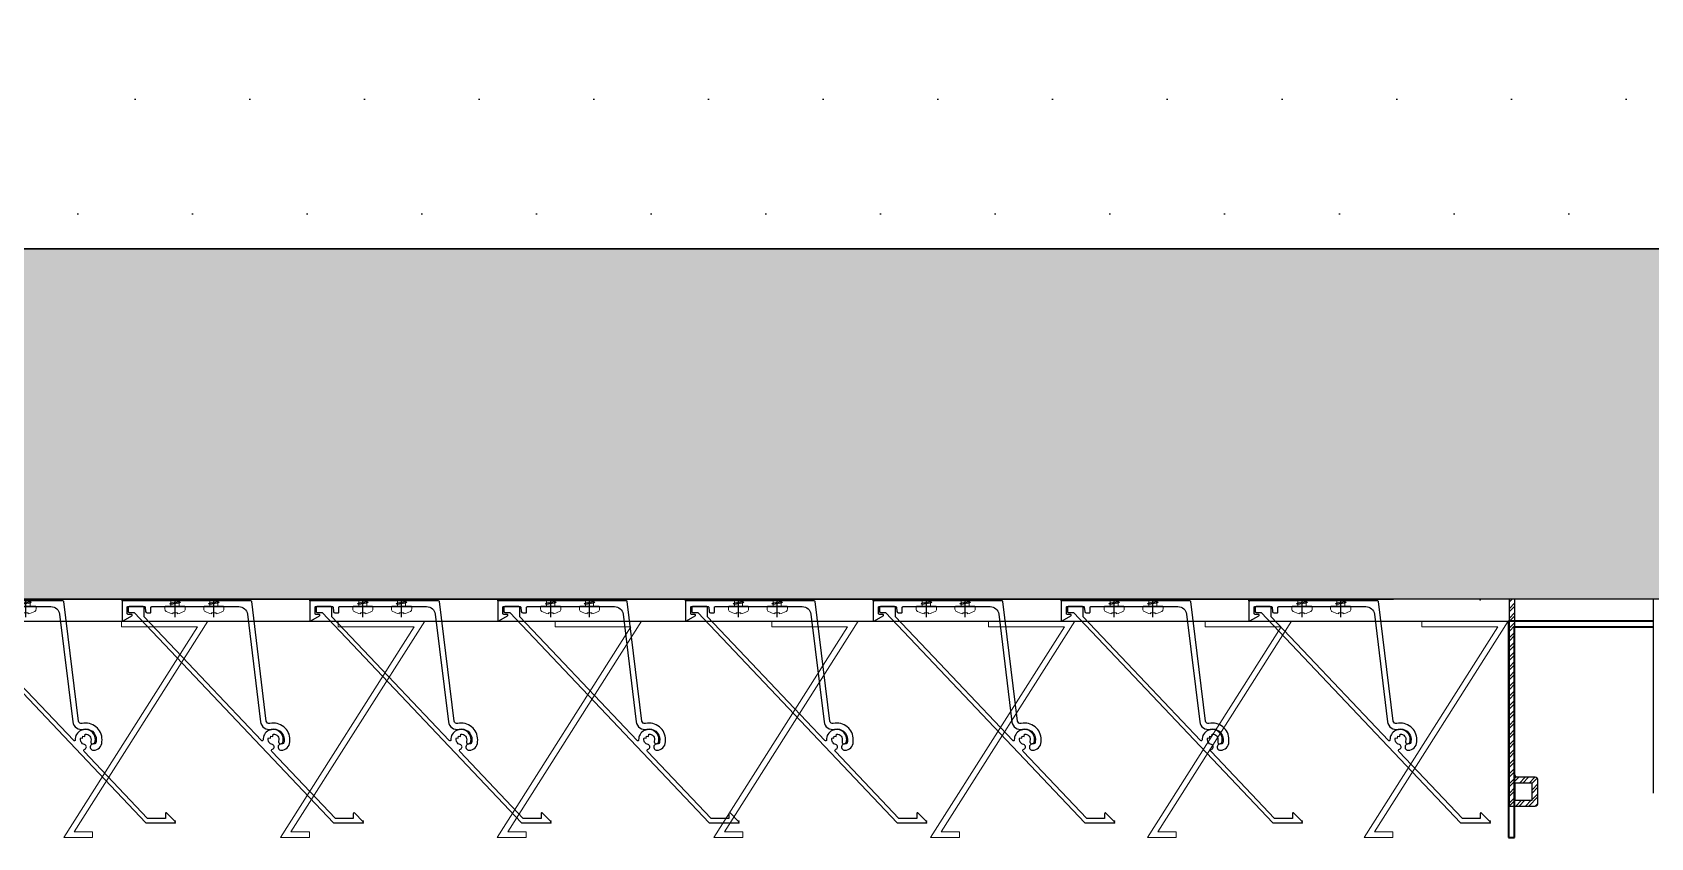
# Model space of a CAD drawing. Header units: millimetres. Extents: x 2519235 to 7246330, y 25937 to 201821.
# Drawn here: x 2722884 to 2723444, y 105313 to 105592 of the extents above; entities that cross this region are included whole.
import ezdxf

# ---------------------------------------------------------------- set-up
doc = ezdxf.new("R2010")
doc.units = ezdxf.units.MM
doc.set_wipeout_variables(frame=1)
doc.linetypes.add('CENTER', pattern=[50.8, 31.75, -6.35, 6.35, -6.35])
doc.linetypes.add('HIDDEN', pattern=[0.375, 0.25, -0.125])
for name, color, linetype in [('000 - 0_HIDE_OBJ_FRAMING_DEF_SUB_1', 7, 'Continuous'), ('000 - CONCRETE_COL_CUT_COLOR_1', 7, 'Continuous'), ('000 - CONCRETE_COL_CUT_COLOR_5', 7, 'Continuous'), ('000 - CONCRETE_COL_HATCH_', 7, 'Continuous'), ('000 - CONCRETE_COL_WIPEOUT_', 7, 'Continuous'), ('000 - STRUCTURE_STEEL_ACCESORIES_MAIN_COLOR_2', 7, 'Continuous'), ('000 - STRUCTURE_STEEL_ACCESORIES_WIPEOUT_', 7, 'Continuous'), ('010 - ASPG_ACCESSORIES_HATCH_', 7, 'Continuous'), ('010 - ASPG_ACCESSORIES_MAIN_COLOR_1', 7, 'Continuous'), ('010 - ASPG_ACCESSORIES_SUB_COLOR_1', 7, 'Continuous'), ('010 - ASPG_ACCESSORIES_SUB_COLOR_2', 7, 'Continuous'), ('010 - ASPG_ACCESSORIES_SYMBOL_', 7, 'Continuous'), ('010 - ASPG_ACCESSORIES_WIPEOUT_', 7, 'Continuous'), ('010 - ASPG_EXTR_DEF_SUB', 7, 'Continuous'), ('010 - ASPG_EXTR_MAIN_COLOR_2', 7, 'Continuous'), ('010 - ASPG_FASTERN_DEF_SUB', 7, 'Continuous'), ('010 - ASPG_FASTERN_HIDDEN_', 7, 'Continuous'), ('010 - ASPG_FASTERN_MAIN_COLOR_1', 7, 'Continuous'), ('010 - ASPG_FASTERN_SUB_COLOR_2', 7, 'Continuous'), ('010 - ASPG_FLASHING_HATCH_', 7, 'Continuous'), ('010 - ASPG_FLASHING_MAIN_COLOR_2', 7, 'Continuous'), ('010 - ASPG_FLASHING_MAIN_COLOR_4', 7, 'Continuous'), ('010 - ASPG_FLASHING_WIPEOUT_', 7, 'Continuous'), ('010 - ASPG_FRAMING_CUT_COLOR_4', 7, 'Continuous'), ('010 - ASPG_FRAMING_DEF_SUB', 7, 'Continuous'), ('010 - ASPG_FRAMING_HATCH_', 7, 'Continuous'), ('010 - ASPG_FRAMING_MAIN_COLOR_2', 7, 'Continuous'), ('010 - ASPG_FRAMING_SUB_COLOR_2', 7, 'Continuous'), ('010 - ASPG_FRAMING_WIPEOUT_', 7, 'Continuous'), ('_LOUVER-SB', 7, 'Continuous'), ('A-GENM', 7, 'Continuous'), ('A-GLAZ-CURT', 7, 'Continuous'), ('BOLT & SCREW', 7, 'Continuous'), ('Center Line', 7, 'CENTER'), ('Xref-PLAN-106.940$0$_C400-250', 7, 'Continuous'), ('Xref-PLAN-106.940$0$_PP-Dim', 7, 'Continuous')]:
    doc.layers.add(name, color=color, linetype=linetype)
doc.layers.add('12-GRID', color=7, linetype='CENTER', lineweight=13)
doc.layers.add('SCREW', color=7, linetype='Continuous', lineweight=5)
pattern_1 = [(270, (1257419.24324, -520041.6224), (0.65495992507, -1.1344238721), [0.7562825814, -1.5125651628]), (30, (1257419.24324, -520041.6224), (0.65495992936, 1.1344238696), [0.7562825814, -1.5125651628]), (330, (1257419.24324, -520041.6224), (1.30991985442, -2.48e-09), [-1.5125651628, 0.7562825814])]
pattern_2 = [(315, (1257419.4929, -520021.6224), (1.3369313545, 1.3369313545), []), (45, (1257419.4929, -520021.6224), (-1.3369313545, 1.3369313545), [])]
pattern_3 = [(270, (1257419.4425, -520043.9224), (0.65495992507, -1.1344238721), [0.7562825814, -1.5125651628]), (30, (1257419.4425, -520043.9224), (0.65495992936, 1.1344238696), [0.7562825814, -1.5125651628]), (330, (1257419.4425, -520043.9224), (1.30991985442, -2.48e-09), [-1.5125651628, 0.7562825814])]
pattern_4 = [(315, (1257419.1929, -520023.9224), (1.3369313545, 1.3369313545), []), (45, (1257419.1929, -520023.9224), (-1.3369313545, 1.3369313545), [])]
pattern_5 = [(45, (68845973.911, -106253.634), (-4.0411152545, 4.0411152545), []), (45, (68845976.6053, -106253.634), (-4.0411152545, 4.0411152545), [])]

# ---------------------------------------------------------------- blocks, each defined once
blk = doc.blocks.new('*U363')
at = {"color": 7}
for p, q in [((5227.89, -25), (5227.89, -144.93)), ((-122.11, -134.54), (5227.89, -134.54)), ((-122.11, -139.62), (5227.89, -139.62)), ((-122.11, -144.93), (5227.89, -144.93))]:
    blk.add_line(p, q, dxfattribs=at)
blk = doc.blocks.new('DPA_CP_Entrance Louver Grill Vertical - Louver Grill Vertical Z-27946342-ENTRANCE 1 - LOWER ROOF LEVEL PLAN')
at = {"layer": '000 - 0_HIDE_OBJ_FRAMING_DEF_SUB_1', "color": 7, "lineweight": 35}
for p, q in [((-700, 200), (-702, 200)), ((-702, 200), (-702, 127)), ((-700, 125), (-700, 200)), ((-702, 127), (-750, 127)), ((-750, 125), (-700, 125)), ((-700, 50), (-750, 50)), ((-700, 0.07), (-700, 50))]:
    blk.add_line(p, q, dxfattribs=at)
at = {"layer": '000 - 0_HIDE_OBJ_FRAMING_DEF_SUB_1', "color": 7}
for p, q in [((750, 125), (-750, 125)), ((750, 50), (-750, 50))]:
    blk.add_line(p, q, dxfattribs=at)
blk = doc.blocks.new('GM_Louver Grill Vertical Z1 - Z Profile-27946408-ENTRANCE 1 - LOWER ROOF LEVEL PLAN')
at = {"layer": '000 - 0_HIDE_OBJ_FRAMING_DEF_SUB_1', "color": 7, "lineweight": 9}
for p, q in [((46.37, 73), (0.1, 0)), ((3.73, 2), (50, 75)), ((50, 75), (40, 75)), ((40, 75), (40, 73)), ((40, 73), (46.37, 73)), ((0.1, 0), (30, 0)), ((30, 2), (3.73, 2)), ((30, 0), (30, 2))]:
    blk.add_line(p, q, dxfattribs=at)
blk = doc.blocks.new('A$C7e7c92b9')
at = {"layer": 'A-GENM', "color": 7, "lineweight": 9, "rotation": 180}
for p in [(124020.18, 9933.47), (124095.18, 9933.47), (124170.18, 9933.47), (124245.18, 9933.47), (124320.18, 9933.47), (124395.18, 9933.47), (124470.18, 9933.47)]:
    blk.add_blockref('GM_Louver Grill Vertical Z1 - Z Profile-27946408-ENTRANCE 1 - LOWER ROOF LEVEL PLAN', p, dxfattribs=at)
at = {"layer": 'A-GLAZ-CURT', "color": 7, "rotation": 180}
blk.add_blockref('DPA_CP_Entrance Louver Grill Vertical - Louver Grill Vertical Z-27946342-ENTRANCE 1 - LOWER ROOF LEVEL PLAN', (123770.18, 10058.47), dxfattribs=at)
blk = doc.blocks.new('Xref-PLAN-106.940$0$_C400-250')
at = {"color": 7}
blk.add_lwpolyline([(125, 0), (125, -400), (-125, -400), (-125, 0)], close=True, dxfattribs=at)
blk = doc.blocks.new('Xref-PLAN-106.940')
at = {"layer": 'Xref-PLAN-106.940$0$_PP-Dim', "color": 7}
blk.add_line((118619.18, 10058.4), (124394.18, 10058.4), dxfattribs=at)
at = {"layer": 'Xref-PLAN-106.940$0$_C400-250', "color": 7}
blk.add_blockref('Xref-PLAN-106.940$0$_C400-250', (124519.18, 10458.4), dxfattribs=at)
blk = doc.blocks.new('*U2094')
at = {"layer": '000 - CONCRETE_COL_HATCH_'}
h = blk.add_hatch(dxfattribs=at)
h.set_pattern_fill('AR-CONC', scale=0.04)
h.set_pattern_definition([(50, (500, -831306.8257), (7.28738676, -0.63756342), [0.762, -8.382]), (355, (500, -831306.826), (-1.40973686, 7.64227381), [0.6096, -6.70562337]), (100.4514447, (500.607, -831306.879), (5.877649884, 7.004710076), [0.64760035, -7.123609784]), (46.1842, (500, -831304.794), (10.84316164, -1.68169312), [1.143, -12.573]), (96.6355576, (500.904, -831304.934), (9.49616536, 9.89704498), [0.97140093, -10.68542433]), (351.1841512, (500, -831304.794), (9.49616536, 9.89704498), [0.91439868, -10.05838928]), (21, (501.016, -831305.3017), (6.06457565, -4.090607927), [0.762, -8.382]), (326, (501.016, -831305.302), (2.472081134, 7.367518645), [0.6096, -6.7056]), (71.451445, (501.5214, -831305.6426), (8.53665677, 3.276910755), [0.64760035, -7.123597504]), (37.5, (500, -831306.8257), (0.12354413, 3.382201555), [0, -6.62432, 0, -6.8072, 0, -6.731]), (7.5, (500, -831306.8257), (2.6727865, 4.007222993), [0, -3.88112, 0, -6.47192, 0, -2.5654]), (327.5, (497.7343, -831306.8257), (5.423623807, -0.22914976), [0, -2.54, 0, -7.9248, 0, -10.5156]), (317.5, (496.7183, -831306.8257), (5.925167255, 1.01705964), [0, -3.302, 0, -5.26288, 0, -7.4676])])
h.paths.add_polyline_path([(0, 0), (250, 0), (250, 400), (0, 400)])
at = {"layer": '000 - CONCRETE_COL_CUT_COLOR_1', "color": 7, "lineweight": -2}
blk.add_lwpolyline([(0, 400), (0, 0), (250, 0)], dxfattribs=at)
blk = doc.blocks.new('A$C6d15e31b')
at = {"color": 7}
blk.add_blockref('Xref-PLAN-106.940', (-135619.34, -23258.4), dxfattribs=at)
at = {"layer": '000 - 0_HIDE_OBJ_FRAMING_DEF_SUB_1', "color": 7}
blk.add_blockref('A$C7e7c92b9', (-135619.34, -23258.4), dxfattribs=at)
at = {"layer": '_LOUVER-SB', "color": 7}
blk.add_blockref('*U363', (-16527.89, -13050), dxfattribs=at)
at = {"layer": '000 - CONCRETE_COL_CUT_COLOR_5', "color": 7}
blk.add_blockref('*U2094', (-11225.16, -13200), dxfattribs=at)
blk = doc.blocks.new('*U2949')
at = {"layer": '010 - ASPG_FRAMING_HATCH_', "transparency": 33554585}
h = blk.add_hatch(dxfattribs=at)
h.set_pattern_fill('ANSI32', scale=0.25)
edge = h.paths.add_edge_path()
edge.add_line((2, -50), (2, -75))
edge.add_line((2, -75), (0, -75))
edge.add_line((0, -75), (0, -49))
edge.add_arc((1, -49), 1, 90, 180, ccw=False)
edge.add_line((1, -48), (63, -48))
edge.add_arc((63, -47), 1, 270, 360)
edge.add_line((64, -47), (64, 47))
edge.add_arc((63, 47), 1, 0, 90)
edge.add_line((63, 48), (1, 48))
edge.add_arc((1, 49), 1, 180, 270, ccw=False)
edge.add_line((0, 49), (0, 75))
edge.add_line((0, 75), (2, 75))
edge.add_line((2, 75), (2, 50))
edge.add_line((2, 50), (141, 50))
edge.add_line((141, 50), (141, 41))
edge.add_arc((140, 41), 1, 270, 360, ccw=False)
edge.add_line((140, 40), (132, 40))
edge.add_arc((132, 41), 1, 180, 270, ccw=False)
edge.add_line((131, 41), (131, 47))
edge.add_arc((130, 47), 1, 0, 90)
edge.add_line((130, 48), (67, 48))
edge.add_arc((67, 47), 1, 90, 180)
edge.add_line((66, 47), (66, -47))
edge.add_arc((67, -47), 1, 180, 270)
edge.add_line((67, -48), (130, -48))
edge.add_arc((130, -47), 1, 270, 360)
edge.add_line((131, -47), (131, -41))
edge.add_arc((132, -41), 1, 90, 180, ccw=False)
edge.add_line((132, -40), (140, -40))
edge.add_arc((140, -41), 1, 0, 90, ccw=False)
edge.add_line((141, -41), (141, -50))
edge.add_line((141, -50), (2, -50))
h.paths.add_polyline_path([(139, 48), (139, 42), (133, 42), (133, 48)], flags=16)
h.paths.add_polyline_path([(139, -48), (139, -42), (133, -42), (133, -48)], flags=16)
at = {"layer": '010 - ASPG_FRAMING_HATCH_'}
h = blk.add_hatch(dxfattribs=at)
h.set_pattern_fill('ANSI37', scale=0.595498, angle=-90)
h.set_pattern_definition(pattern_2)
edge = h.paths.add_edge_path()
edge.add_ellipse((57.77, 55), major_axis=(0, -5), ratio=0.644482, start_angle=0, end_angle=180)
edge.add_line((57.77, 60), (62, 60))
edge.add_arc((62, 60.3), 0.3, -90, 0)
edge.add_line((62.3, 60.3), (62.3, 61))
edge.add_line((62.3, 61), (61.8, 61.5))
edge.add_line((61.8, 61.5), (62.3, 62))
edge.add_line((62.3, 62), (61.8, 62.5))
edge.add_line((61.8, 62.5), (62.3, 63))
edge.add_line((62.3, 63), (61.8, 63.5))
edge.add_line((61.8, 63.5), (62.3, 64))
edge.add_line((62.3, 64), (62.3, 65))
edge.add_line((62.3, 65), (63.3, 65))
edge.add_line((63.3, 65), (63.8, 65.5))
edge.add_line((63.8, 65.5), (64.3, 65))
edge.add_line((64.3, 65), (64.8, 65.5))
edge.add_line((64.8, 65.5), (65.3, 65))
edge.add_line((65.3, 65), (65.8, 65.5))
edge.add_line((65.8, 65.5), (66.3, 65))
edge.add_line((66.3, 65), (67, 65))
edge.add_arc((67, 65.3), 0.3, -90, 0)
edge.add_line((67.3, 65.3), (67.3, 60))
edge.add_arc((77.2, 55), 11.09, 153.2037, 206.7963)
edge.add_line((67.3, 50), (57.77, 50))
h = blk.add_hatch(dxfattribs=at)
h.set_pattern_fill('ANSI37', scale=0.595498, angle=-90)
h.set_pattern_definition(pattern_4)
edge = h.paths.add_edge_path()
edge.add_ellipse((11.53, 55), major_axis=(0, -5), ratio=0.644482, start_angle=180, end_angle=360, ccw=False)
edge.add_line((11.53, 60), (2, 60))
edge.add_arc((-7.9, 55), 11.09, -26.7963, 26.7963, ccw=False)
edge.add_line((2, 50), (11.53, 50))
h = blk.add_hatch(dxfattribs=at)
h.set_pattern_fill('HONEY', scale=0.238199, angle=-90)
h.set_pattern_definition(pattern_3)
edge = h.paths.add_edge_path()
edge.add_ellipse((11.78, 55), major_axis=(0, -5), ratio=0.644482, start_angle=0, end_angle=360, ccw=False)
h = blk.add_hatch(dxfattribs=at)
h.set_pattern_fill('HONEY', scale=0.238199, angle=-90)
h.set_pattern_definition(pattern_1)
edge = h.paths.add_edge_path()
edge.add_ellipse((57.52, 55), major_axis=(0, -5), ratio=0.644482, start_angle=0, end_angle=360)
h = blk.add_hatch(dxfattribs=at)
h.set_pattern_fill('ANSI37', scale=0.595498, angle=-90)
h.set_pattern_definition(pattern_4)
edge = h.paths.add_edge_path()
edge.add_ellipse((11.53, -55), major_axis=(0, 5), ratio=0.644482, start_angle=0, end_angle=180)
edge.add_line((11.53, -60), (2, -60))
edge.add_arc((-7.9, -55), 11.09, 333.2037, 386.7963)
edge.add_line((2, -50), (11.53, -50))
h = blk.add_hatch(dxfattribs=at)
h.set_pattern_fill('HONEY', scale=0.238199, angle=-90)
h.set_pattern_definition(pattern_3)
edge = h.paths.add_edge_path()
edge.add_ellipse((11.78, -55), major_axis=(0, 5), ratio=0.644482, start_angle=0, end_angle=360)
h = blk.add_hatch(dxfattribs=at)
h.set_pattern_fill('HONEY', scale=0.238199, angle=-90)
h.set_pattern_definition(pattern_1)
edge = h.paths.add_edge_path()
edge.add_ellipse((57.52, -55), major_axis=(0, 5), ratio=0.644482, start_angle=0, end_angle=360, ccw=False)
h = blk.add_hatch(dxfattribs=at)
h.set_pattern_fill('ANSI37', scale=0.595498, angle=-90)
h.set_pattern_definition(pattern_2)
edge = h.paths.add_edge_path()
edge.add_ellipse((57.77, -55), major_axis=(0, 5), ratio=0.644482, start_angle=180, end_angle=360, ccw=False)
edge.add_line((57.77, -60), (62, -60))
edge.add_arc((62, -60.3), 0.3, 360, 450, ccw=False)
edge.add_line((62.3, -60.3), (62.3, -61))
edge.add_line((62.3, -61), (61.8, -61.5))
edge.add_line((61.8, -61.5), (62.3, -62))
edge.add_line((62.3, -62), (61.8, -62.5))
edge.add_line((61.8, -62.5), (62.3, -63))
edge.add_line((62.3, -63), (61.8, -63.5))
edge.add_line((61.8, -63.5), (62.3, -64))
edge.add_line((62.3, -64), (62.3, -65))
edge.add_line((62.3, -65), (63.3, -65))
edge.add_line((63.3, -65), (63.8, -65.5))
edge.add_line((63.8, -65.5), (64.3, -65))
edge.add_line((64.3, -65), (64.8, -65.5))
edge.add_line((64.8, -65.5), (65.3, -65))
edge.add_line((65.3, -65), (65.8, -65.5))
edge.add_line((65.8, -65.5), (66.3, -65))
edge.add_line((66.3, -65), (67, -65))
edge.add_arc((67, -65.3), 0.3, 360, 450, ccw=False)
edge.add_line((67.3, -65.3), (67.3, -60))
edge.add_arc((77.2, -55), 11.09, 153.2037, 206.7963, ccw=False)
edge.add_line((67.3, -50), (57.77, -50))
at = {"layer": '010 - ASPG_FASTERN_DEF_SUB', "color": 7}
blk.add_point((0, 0), dxfattribs=at)
at = {"layer": '010 - ASPG_FRAMING_CUT_COLOR_4', "color": 7}
blk.add_lwpolyline([(2, -50), (2, -75), (0, -75), (0, -49, -0.414214), (1, -48), (63, -48, 0.414214), (64, -47), (64, 47, 0.414214), (63, 48), (1, 48, -0.414214), (0, 49), (0, 75), (2, 75), (2, 50), (141, 50), (141, 41, -0.414214), (140, 40), (132, 40, -0.414214), (131, 41), (131, 47, 0.414214), (130, 48), (67, 48, 0.414214), (66, 47), (66, -47, 0.414214), (67, -48), (130, -48, 0.414214), (131, -47), (131, -41, -0.414214), (132, -40), (140, -40, -0.414214), (141, -41), (141, -50)], format="xyb", close=True, dxfattribs=at)
for points in [[(139, 48), (139, 42), (133, 42), (133, 48)], [(139, -48), (139, -42), (133, -42), (133, -48)]]:
    blk.add_lwpolyline(points, close=True, dxfattribs=at)
at = {"layer": '010 - ASPG_FRAMING_DEF_SUB', "color": 7, "transparency": 33554508}
blk.add_line((136.5, 0), (-4.5, 0), dxfattribs=at)
at = {"layer": '010 - ASPG_FRAMING_DEF_SUB', "color": 7, "transparency": 33554457}
for points in [[(54.3, 50), (67.3, 50), (67.3, 65.5), (54.3, 65.5)], [(2, 50), (15, 50), (15, 60), (2, 60)], [(2, -50), (15, -50), (15, -60), (2, -60)], [(54.3, -50), (67.3, -50), (67.3, -65.5), (54.3, -65.5)]]:
    blk.add_lwpolyline(points, close=True, dxfattribs=at)
at = {"layer": '010 - ASPG_FRAMING_SUB_COLOR_2', "color": 7}
for points in [[(57.52, 50), (67.3, 50, -0.238199), (67.3, 60), (67.3, 65.3, -0.414214), (67, 65), (66.3, 65), (65.8, 65.5), (65.3, 65), (64.8, 65.5), (64.3, 65), (63.8, 65.5), (63.3, 65), (62.3, 65), (62.3, 64), (61.8, 63.5), (62.3, 63), (61.8, 62.5), (62.3, 62), (61.8, 61.5), (62.3, 61), (62.3, 60.3, -0.414214), (62, 60), (57.52, 60)], [(11.78, 50), (2, 50, 0.238199), (2, 60), (11.78, 60)], [(11.78, -50), (2, -50, -0.238199), (2, -60), (11.78, -60)], [(57.52, -50), (67.3, -50, 0.238199), (67.3, -60), (67.3, -65.3, 0.414214), (67, -65), (66.3, -65), (65.8, -65.5), (65.3, -65), (64.8, -65.5), (64.3, -65), (63.8, -65.5), (63.3, -65), (62.3, -65), (62.3, -64), (61.8, -63.5), (62.3, -63), (61.8, -62.5), (62.3, -62), (61.8, -61.5), (62.3, -61), (62.3, -60.3, 0.414214), (62, -60), (57.52, -60)]]:
    blk.add_lwpolyline(points, format="xyb", dxfattribs=at)
at = {"layer": '010 - ASPG_FRAMING_SUB_COLOR_2', "color": 7, "extrusion": (0, 0, -1)}
for centre, major_axis in [((11.78, 55), (0, -5)), ((57.52, -55), (0, 5))]:
    blk.add_ellipse(centre, major_axis=major_axis, ratio=0.644482, dxfattribs=at)
at = {"layer": '010 - ASPG_FRAMING_SUB_COLOR_2', "color": 7}
for centre, major_axis in [((57.52, 55), (0, -5)), ((11.78, -55), (0, 5))]:
    blk.add_ellipse(centre, major_axis=major_axis, ratio=0.644482, dxfattribs=at)
blk = doc.blocks.new('*U1112')
at = {"color": 7, "transparency": 33554559, "xscale": -1, "rotation": 270}
blk.add_blockref('*U2949', (1500, 0), dxfattribs=at)
blk = doc.blocks.new('*U2952')
at = {"layer": '12-GRID', "color": 7, "linetype": 'CENTER'}
for p, q in [((0, -6.2), (0, 2.2)), ((-4.2, -2), (4.2, -2))]:
    blk.add_line(p, q, dxfattribs=at)
at = {"layer": 'BOLT & SCREW', "color": 7}
for p, q in [((-0.55, -1.77), (-1.77, -1.56)), ((-0.55, -2.23), (-1.77, -2.44)), ((-0.46, -1.77), (-0.88, -1.56)), ((-0.46, -2.23), (-0.88, -2.44)), ((-0.23, -1.45), (-0.44, -0.23)), ((-0.23, -1.54), (-0.44, -1.12)), ((-0.23, -2.46), (-0.44, -2.88)), ((-0.23, -2.55), (-0.44, -3.77)), ((0.23, -1.45), (0.44, -0.23)), ((0.23, -1.54), (0.44, -1.12)), ((0.44, -2.88), (0.23, -2.46)), ((0.23, -2.55), (0.44, -3.77)), ((0.46, -1.77), (0.88, -1.56)), ((0.46, -2.23), (0.88, -2.44)), ((0.55, -1.77), (1.77, -1.56)), ((0.55, -2.23), (1.77, -2.44))]:
    blk.add_line(p, q, dxfattribs=at)
for points in [[(-1.77, -1.56), (-0.88, -1.56, 0.414214), (-0.44, -1.12), (-0.44, -0.23), (0.44, -0.23), (0.44, -1.12, 0.414214), (0.88, -1.56), (1.77, -1.56), (1.77, -2.44), (0.88, -2.44, 0.414214), (0.44, -2.88), (0.44, -3.77), (-0.44, -3.77), (-0.44, -2.88, 0.414214), (-0.88, -2.44), (-1.77, -2.44)], [(0.23, -2.46, -0.414214), (0.46, -2.23), (0.55, -2.23), (0.55, -1.77), (0.46, -1.77, -0.414214), (0.23, -1.54), (0.23, -1.45), (-0.23, -1.45), (-0.23, -1.54, -0.414214), (-0.46, -1.77), (-0.55, -1.77), (-0.55, -2.23), (-0.46, -2.23, -0.414214), (-0.23, -2.46), (-0.23, -2.55), (0.23, -2.55)]]:
    blk.add_lwpolyline(points, format="xyb", close=True, dxfattribs=at)
blk.add_circle((0, -2), 3.5, dxfattribs=at)
blk = doc.blocks.new('000_ASPG_TYP_FILES_20260218-010703_FRAME_EXTR_')
at = {"layer": '010 - ASPG_FRAMING_HATCH_'}
h = blk.add_hatch(dxfattribs=at)
h.set_pattern_fill('ANSI32', scale=0.1, angle=180)
edge = h.paths.add_edge_path()
edge.add_line((2, 16), (2, 2))
edge.add_line((2, 2), (39.7, 2))
edge.add_arc((39.7, 1.7), 0.3, 0, 90, ccw=False)
edge.add_line((40, 1.7), (40, 0.3))
edge.add_arc((39.7, 0.3), 0.3, -90, 0, ccw=False)
edge.add_line((39.7, 0), (0.3, 0))
edge.add_arc((0.3, 0.3), 0.3, 180, 270, ccw=False)
edge.add_line((0, 0.3), (0, 17.7))
edge.add_arc((0.3, 17.7), 0.3, 90, 180, ccw=False)
edge.add_line((0.3, 18), (22.56, 18))
edge.add_arc((22.56, 18.5), 0.5, 270, 380.2095)
edge.add_arc((26.17, 19.83), 3.35, 182.0638, 200.2095, ccw=False)
edge.add_arc((23.58, 19.74), 0.76, 2.0638, 182.0638, ccw=False)
edge.add_arc((26.17, 19.83), 1.83, 182.0638, 447.9362)
edge.add_arc((26.26, 22.42), 0.76, 87.9362, 267.9362, ccw=False)
edge.add_arc((26.17, 19.83), 3.35, 69.7905, 87.9362, ccw=False)
edge.add_arc((27.5, 23.44), 0.5, 249.7905, 360)
edge.add_line((28, 23.44), (28, 26.68))
edge.add_line((28, 26.68), (28.5, 27.18))
edge.add_line((28.5, 27.18), (28, 27.68))
edge.add_line((28, 27.68), (28, 38.62))
edge.add_line((28, 38.62), (28.5, 39.12))
edge.add_line((28.5, 39.12), (28, 39.62))
edge.add_line((28, 39.62), (28, 42.86))
edge.add_arc((27.5, 42.86), 0.5, 0, 110.2095)
edge.add_arc((26.17, 46.47), 3.35, 272.0638, 290.2095, ccw=False)
edge.add_arc((26.26, 43.88), 0.76, 92.0638, 272.0638, ccw=False)
edge.add_arc((26.17, 46.47), 1.83, 272.0638, 537.9362)
edge.add_arc((23.58, 46.56), 0.76, 177.9362, 357.9362, ccw=False)
edge.add_arc((26.17, 46.47), 3.35, 159.7905, 177.9362, ccw=False)
edge.add_arc((22.56, 47.8), 0.5, 339.7905, 450)
edge.add_line((22.56, 48.3), (0.3, 48.3))
edge.add_arc((0.3, 48.6), 0.3, 180, 270, ccw=False)
edge.add_line((0, 48.6), (0, 60))
edge.add_arc((0.3, 60), 0.3, 90, 180, ccw=False)
edge.add_line((0.3, 60.3), (5, 60.3))
edge.add_line((5, 60.3), (5, 65))
edge.add_arc((5.3, 65), 0.3, 90, 180, ccw=False)
edge.add_line((5.3, 65.3), (30, 65.3))
edge.add_line((30, 65.3), (30, 63.6))
edge.add_arc((29.7, 63.6), 0.3, -90, 0, ccw=False)
edge.add_line((29.7, 63.3), (7.3, 63.3))
edge.add_arc((7.3, 63), 0.3, 90, 180)
edge.add_line((7, 63), (7, 58.3))
edge.add_line((7, 58.3), (2.3, 58.3))
edge.add_arc((2.3, 58), 0.3, 90, 180)
edge.add_line((2, 58), (2, 50.6))
edge.add_arc((2.3, 50.6), 0.3, 180, 270)
edge.add_line((2.3, 50.3), (29.7, 50.3))
edge.add_arc((29.7, 50), 0.3, 0, 90, ccw=False)
edge.add_line((30, 50), (30, 26.68))
edge.add_line((30, 26.68), (30, 16.3))
edge.add_arc((29.7, 16.3), 0.3, -90, 0, ccw=False)
edge.add_line((29.7, 16), (2, 16))
at = {"layer": '010 - ASPG_FRAMING_CUT_COLOR_4', "color": 7}
blk.add_lwpolyline([(2, 16), (2, 2), (39.7, 2, -0.414214), (40, 1.7), (40, 0.3, -0.414214), (39.7, 0), (0.3, 0, -0.414214), (0, 0.3), (0, 17.7, -0.414214), (0.3, 18), (22.56, 18, 0.52173), (23.03, 18.67, -0.079342), (22.82, 19.71, -1), (24.34, 19.76, 2.296346), (26.24, 21.66, -1), (26.29, 23.18, -0.079342), (27.33, 22.97, 0.52173), (28, 23.44), (28, 26.68), (28.5, 27.18), (28, 27.68), (28, 38.62), (28.5, 39.12), (28, 39.62), (28, 42.86, 0.52173), (27.33, 43.33, -0.079342), (26.29, 43.12, -1), (26.24, 44.64, 2.296346), (24.34, 46.54, -1), (22.82, 46.59, -0.079342), (23.03, 47.63, 0.52173), (22.56, 48.3), (0.3, 48.3, -0.414214), (0, 48.6), (0, 60, -0.414214), (0.3, 60.3), (5, 60.3), (5, 65, -0.414214), (5.3, 65.3), (30, 65.3), (30, 63.6, -0.414214), (29.7, 63.3), (7.3, 63.3, 0.414214), (7, 63), (7, 58.3), (2.3, 58.3, 0.414214), (2, 58), (2, 50.6, 0.414214), (2.3, 50.3), (29.7, 50.3, -0.414214), (30, 50), (30, 26.68), (30, 16.3, -0.414214), (29.7, 16)], format="xyb", close=True, dxfattribs=at)
at = {"color": 7}
for p in [(26.17, 48.47), (26.17, 21.83)]:
    blk.add_blockref('*U2952', p, dxfattribs=at)
blk = doc.blocks.new('PZG35-9D5')
at = {"layer": 'Center Line', "color": 7}
blk.add_line((0, 3.73), (0, -10.53), dxfattribs=at)
at = {"layer": 'SCREW', "color": 7}
for p, q in [((-1.4, 0), (-1.4, -1.09)), ((1.4, 0), (1.4, -0.59)), ((-1.85, -1.4), (1.85, -0.9)), ((-1.85, -1.4), (-1.4, -1.09)), ((-1.85, -1.4), (-1.4, -1.71)), ((-1.85, -2.7), (1.85, -2.2)), ((-1.85, -2.7), (-1.4, -2.39)), ((-1.85, -2.7), (-1.4, -3.01)), ((-1.85, -4), (-1.4, -3.69)), ((-1.85, -4), (-0.99, -3.88)), ((-1.85, -4), (-1.4, -4.31)), ((-1.4, -1.09), (1.4, -0.59)), ((-1.4, -1.71), (1.4, -1.21)), ((-1.4, -1.71), (-1.4, -2.39)), ((-1.4, -2.39), (1.4, -1.89)), ((-1.4, -3.01), (1.4, -2.51)), ((-1.4, -3.01), (-1.4, -3.69)), ((-1.4, -3.69), (-0.84, -3.59)), ((-1.4, -4.31), (-1.18, -4.27)), ((-1.4, -4.31), (-1.4, -8.1)), ((0.56, -3.34), (1.4, -3.19)), ((0.71, -3.65), (1.85, -3.5)), ((0.71, -3.93), (1.4, -3.81)), ((0.71, -4.61), (1.4, -4.49)), ((0.71, -4.95), (1.85, -4.8)), ((0.71, -5.23), (1.4, -5.11)), ((1.85, -0.9), (1.4, -0.59)), ((1.85, -0.9), (1.4, -1.21)), ((1.4, -1.21), (1.4, -1.89)), ((1.85, -2.2), (1.4, -1.89)), ((1.85, -2.2), (1.4, -2.51)), ((1.4, -2.51), (1.4, -3.19)), ((1.85, -3.5), (1.4, -3.19)), ((1.85, -3.5), (1.4, -3.81)), ((1.4, -3.81), (1.4, -4.49)), ((1.85, -4.8), (1.4, -4.49)), ((1.85, -4.8), (1.4, -5.11)), ((1.4, -5.11), (1.4, -8.1)), ((0, -9.5), (-1.4, -8.1)), ((0, -9.5), (1.4, -8.1))]:
    blk.add_line(p, q, dxfattribs=at)
blk.add_lwpolyline([(0, -9.5), (0.71, -5.23), (0.71, -3.6, 0.417657), (0.41, -3.3, 0.108102), (-0.84, -3.59), (-1.4, -4.7)], format="xyb", dxfattribs=at)
blk = doc.blocks.new('*U2951')
at = {"layer": 'SCREW', "color": 7}
blk.add_lwpolyline([(3.03, 1.78, 0.09906), (0.8, 2.55), (0.8, 2.27), (-0.8, 2.27), (-0.8, 2.55, 0.09906), (-3.03, 1.78, 0.266588), (-3.5, 0.96), (-3.5, 0.2, 0.414214), (-3.3, 0), (3.3, 0, 0.414214), (3.5, 0.2), (3.5, 0.96, 0.266588)], format="xyb", close=True, dxfattribs=at)
blk.add_blockref('PZG35-9D5', (0, 0), dxfattribs=at)
blk = doc.blocks.new('*U2950')
at = {"color": 7}
blk.add_point((0, 0), dxfattribs=at)
at = {"layer": '010 - ASPG_ACCESSORIES_MAIN_COLOR_1', "color": 7}
blk.add_lwpolyline([(-39.7, -0.6, 0.414214), (-40, -0.9), (-40, -7.37, 0.57735), (-39.65, -7.57), (-36.64, -5.83, 0.767327), (-36.79, -5.3), (-37.9, -5.3, -0.414214), (-38.2, -5), (-38.2, -2.8, -0.414214), (-38, -2.6), (-32.18, -2.6, -0.388879), (-31.98, -2.78), (-31.85, -4.34, 0.388879), (-31.35, -4.8), (-30.3, -4.8, 0.414214), (-30, -4.5), (-30, -2.9, -0.414214), (-29.7, -2.6), (0.41, -2.6, -0.378969), (3.39, -5.24), (7.95, -42.52, 0.446593), (11.62, -45.08, -0.489802), (16.08, -48.68), (16.06, -49.36, -0.18248), (15.8, -50.02, -0.267949), (15.33, -50.17, 1.122115), (15.1, -52.34, 0.405004), (18.06, -49.4), (18.08, -48.72, 0.489805), (11.16, -43.13, -0.446597), (9.94, -42.28), (4.87, -0.85, 0.364176), (4.57, -0.6)], format="xyb", close=True, dxfattribs=at)
at = {"layer": '010 - ASPG_EXTR_DEF_SUB', "color": 7}
for p in [(-40, -0.5), (43.44, -76.9), (43.44, -77.5)]:
    blk.add_point(p, dxfattribs=at)
at = {"layer": '010 - ASPG_EXTR_MAIN_COLOR_2', "color": 7}
blk.add_lwpolyline([(11.37, -48.15), (11.47, -47.44), (12.18, -47.56), (12.29, -46.79, -0.535538), (14.19, -49.17, 0.991572), (15.66, -49.58, 1.157025), (8.79, -48.77, -0.688558), (8.27, -48.99), (-17.14, -22.17), (-32.34, -6.13), (-32.34, -2.9, 0.414312), (-32.64, -2.6), (-37.54, -2.6, 0.414116), (-37.84, -2.9), (-37.84, -4.3, 0.414214), (-37.54, -4.6), (-35.99, -4.6, -0.205895), (-35.77, -4.69), (33.23, -77.5), (43.14, -77.5, 0.668179), (43.36, -76.99), (40.52, -74.15, 0.668179), (40.01, -74.36), (40.01, -76), (33.87, -76), (11.86, -52.78, -0.558354), (12.08, -51.95, 0.766275), (12.04, -50.39, -0.438583), (10.71, -48.05)], format="xyb", close=True, dxfattribs=at)
at = {"layer": 'SCREW', "color": 7, "rotation": 180}
for p in [(-21.65, -2.5), (-8.24, -2.5)]:
    blk.add_blockref('*U2951', p, dxfattribs=at)
blk = doc.blocks.new('*U2669')
at = {"color": 7}
blk.add_wipeout([(1440, 4), (60, 4), (60, 69.3), (1440, 69.3)], dxfattribs=at).dxf.layer = '010 - ASPG_FRAMING_WIPEOUT_'
blk.add_point((60, 69.5), dxfattribs=at)
at = {"layer": '010 - ASPG_FRAMING_MAIN_COLOR_2', "color": 7}
blk.add_lwpolyline([(1410, 69.3), (90, 69.3), (90, 6), (1410, 6)], close=True, dxfattribs=at)
at = {"layer": '010 - ASPG_FRAMING_SUB_COLOR_2', "color": 7}
for points in [[(1440, 4), (60, 4), (60, 69.3), (1440, 69.3)], [(60, 2), (60, 4), (1440, 4), (1440, 2)]]:
    blk.add_lwpolyline(points, close=True, dxfattribs=at)
at = {"color": 7, "rotation": 180}
for p in [(100, 69.3), (165, 69.3), (230, 69.3), (295, 69.3), (360, 69.3), (425, 69.3), (490, 69.3), (555, 69.3)]:
    blk.add_blockref('*U2950', p, dxfattribs=at)
at = {"color": 7, "transparency": 33554559, "xscale": -1, "rotation": 270}
blk.add_blockref('*U2949', (0, 0), dxfattribs=at)
at = {"color": 7}
blk.add_blockref('000_ASPG_TYP_FILES_20260218-010703_FRAME_EXTR_', (60, 4), dxfattribs=at)
blk = doc.blocks.new('W-1-PP17-ENT1_REV02_20260416-153151_PP17_ENT1_ASPG_MAIN_UPPL')
at = {"color": 7, "rotation": 179.9999999999999}
blk.add_blockref('*U1112', (-9599, -13248), dxfattribs=at)
blk.add_blockref('*U2669', (-11099, -13248), dxfattribs=at)
blk = doc.blocks.new('*U3382')
at = {"layer": '010 - ASPG_ACCESSORIES_SUB_COLOR_2', "color": 7}
for p, q in [((-2.08, -1.55), (-2.08, 0)), ((2.08, -1.05), (2.08, 0)), ((-2.73, -1.9), (2.73, -1.4)), ((-2.73, -1.9), (-2.08, -1.55)), ((-2.73, -1.9), (-2.08, -2.25)), ((-2.73, -3.7), (2.73, -3.2)), ((-2.73, -3.7), (-2.08, -3.35)), ((-2.73, -3.7), (-2.08, -4.05)), ((-2.73, -5.5), (2.73, -5)), ((-2.73, -5.5), (2.73, -5)), ((-2.73, -5.5), (-2.08, -5.15)), ((-2.73, -5.5), (-2.08, -5.15)), ((-2.73, -5.5), (-2.08, -5.85)), ((-2.73, -5.5), (-2.08, -5.85)), ((-2.08, -1.55), (2.08, -1.05)), ((-2.08, -2.25), (2.08, -1.75)), ((-2.08, -3.35), (-2.08, -2.25)), ((-2.08, -3.35), (2.08, -2.85)), ((-2.08, -4.05), (2.08, -3.55)), ((-2.08, -5.15), (-2.08, -4.05)), ((-2.08, -5.15), (2.08, -4.65)), ((-2.08, -5.15), (2.08, -4.65)), ((-2.08, -5.85), (2.08, -5.35)), ((-2.08, -5.85), (2.08, -5.35)), ((2.73, -1.4), (2.08, -1.05)), ((2.73, -1.4), (2.08, -1.75)), ((2.08, -2.85), (2.08, -1.75)), ((2.73, -3.2), (2.08, -2.85)), ((2.73, -3.2), (2.08, -3.55)), ((2.08, -4.65), (2.08, -3.55)), ((2.73, -5), (2.08, -4.65)), ((2.73, -5), (2.08, -4.65)), ((2.73, -5), (2.08, -5.35)), ((2.73, -5), (2.08, -5.35)), ((2.08, -6.45), (2.08, -5.35)), ((2.08, -6.45), (2.08, -5.35)), ((-2.73, -7.3), (2.73, -6.8)), ((-2.73, -7.3), (-2.08, -6.95)), ((-2.73, -7.3), (-2.08, -7.65)), ((-2.73, -9.1), (-2.08, -8.75)), ((-2.73, -9.1), (-1.57, -8.98)), ((-2.73, -9.1), (-2.08, -9.45)), ((-2.73, -10.9), (-2.08, -10.55)), ((-2.73, -10.9), (-1.84, -10.81)), ((-2.73, -10.9), (-2.08, -11.25)), ((-2.08, -6.95), (-2.08, -5.85)), ((-2.08, -6.95), (-2.08, -5.85)), ((-2.08, -6.95), (2.08, -6.45)), ((-2.08, -7.65), (2.08, -7.15)), ((-2.08, -8.75), (-2.08, -7.65)), ((-2.08, -8.75), (-1.06, -8.61)), ((-2.08, -9.45), (-1.63, -9.39)), ((-2.08, -10.55), (-2.08, -9.45)), ((-2.08, -10.55), (-1.8, -10.51)), ((0.43, -8.44), (2.08, -8.25)), ((0.71, -8.78), (2.73, -8.6)), ((0.71, -9.1), (2.08, -8.95)), ((0.71, -10.21), (2.08, -10.05)), ((0.71, -10.58), (2.73, -10.4)), ((0.71, -10.9), (2.08, -10.75)), ((2.73, -6.8), (2.08, -6.45)), ((2.73, -6.8), (2.08, -7.15)), ((2.08, -8.25), (2.08, -7.15)), ((2.73, -8.6), (2.08, -8.25)), ((2.73, -8.6), (2.08, -8.95)), ((2.08, -10.05), (2.08, -8.95)), ((2.73, -10.4), (2.08, -10.05)), ((2.73, -10.4), (2.08, -10.75)), ((2.08, -10.75), (2.08, -15.6)), ((-2.08, -11.25), (-1.91, -11.23)), ((-2.08, -12.4), (-2.08, -11.25)), ((-2.08, -12.4), (-2.08, -15.6)), ((0, -17.2), (-2.08, -15.6)), ((0, -17.2), (2.08, -15.6))]:
    blk.add_line(p, q, dxfattribs=at)
blk.add_lwpolyline([(0, -17.2), (0.71, -11.46), (0.71, -8.74, 0.417657), (0.41, -8.44, 0.070993), (-1.53, -8.73), (-2.08, -12.4)], format="xyb", dxfattribs=at)
at = {"layer": '010 - ASPG_ACCESSORIES_SYMBOL_', "color": 7, "linetype": 'CENTER'}
blk.add_line((0, 6.14), (0, -18.2), dxfattribs=at)
at = {"layer": '010 - ASPG_FASTERN_MAIN_COLOR_1', "color": 7}
for p, q in [((-5.5, 0.55), (-5.5, 0)), ((5.5, 0), (-5.5, 0)), ((-5.2, 0.85), (-4.17, 1.2)), ((5.2, 0.85), (-5.2, 0.85)), ((-4.17, 5.05), (-4.17, 1.2)), ((4.17, 1.2), (-4.17, 1.2)), ((3.13, 5.45), (-3.13, 5.45)), ((-2.58, 0.85), (-2.08, 1.2)), ((-2.08, 5.05), (-2.08, 1.2)), ((2.08, 5.05), (2.08, 1.2)), ((2.45, 0.85), (2.08, 1.2)), ((4.17, 5.05), (4.17, 1.2)), ((5.2, 0.85), (4.17, 1.2)), ((5.5, 0.55), (5.5, 0))]:
    blk.add_line(p, q, dxfattribs=at)
for centre, radius, start, end in [((-5.2, 0.55), 0.3, 90, 180), ((-3.13, 3.89), 1.56, 48.0171, 131.9829), ((0, -0.18), 5.63, 68.2799, 111.7201), ((3.13, 3.89), 1.56, 48.0171, 131.9829), ((5.2, 0.55), 0.3, 0, 90)]:
    blk.add_arc(centre, radius, start, end, dxfattribs=at)
blk = doc.blocks.new('G$C7D677D58')
at = {"layer": '010 - ASPG_FASTERN_MAIN_COLOR_1'}
h = blk.add_hatch(dxfattribs=at)
h.set_pattern_fill('ANSI35', scale=0.02, angle=280.6768, style=0)
h.set_pattern_definition([(145.676841, (67.453535, -13.0942606), (0.00281929957, 0.00412935224), []), (145.676841, (67.4500606, -13.0949156), (0.00281929957, 0.00412935224), [0.00625, -0.00125, 0, -0.00125])])
h.paths.add_polyline_path([(0.02989, 0.01545), (0.02447, 0.01545), (0.02447, 0.00055), (0.02989, 0.00055)])
at = {"layer": '010 - ASPG_FASTERN_DEF_SUB', "color": 7, "ltscale": 0.1}
blk.add_line((0.03829, 0.008), (0, 0.008, 0), dxfattribs=at)
at = {"layer": '010 - ASPG_FASTERN_MAIN_COLOR_1', "color": 7}
for p, q in [((0.0024, 0.012, 0), (0.0016, 0.0112, 0)), ((0.00687, 0.012, 0), (0.0024, 0.012, 0)), ((0.00687, 0.0028, 0), (0.00687, 0.0132, 0)), ((0.01247, 0.01493, 0), (0.00767, 0.01493, 0)), ((0.01247, 0.01146, 0), (0.00767, 0.01146, 0)), ((0.01327, 0, 0), (0.01327, 0.016, 0)), ((0.01327, 0.016, 0), (0.01447, 0.016, 0)), ((0.01327, 0.0028, 0), (0.01327, 0.0132, 0)), ((0.01447, 0.016, 0), (0.01447, 0, 0)), ((0.02989, 0), (0.02989, 0.016)), ((0.02989, 0.016), (0.03109, 0.016)), ((0.03109, 0.016), (0.03109, 0)), ((0.03109, 0.00107), (0.03109, 0.01493)), ((0.03589, 0.01493), (0.03109, 0.01493)), ((0.03589, 0.01146), (0.03109, 0.01146)), ((0.03669, 0.0028), (0.03669, 0.0132)), ((0.0016, 0.0048, 0), (0.0016, 0.0112, 0)), ((0.00687, 0.0112, 0), (0.0016, 0.0112, 0)), ((0.00687, 0.0048, 0), (0.0016, 0.0048, 0)), ((0.0024, 0.004, 0), (0.0016, 0.0048, 0)), ((0.00687, 0.004, 0), (0.0024, 0.004, 0)), ((0.01247, 0.00454, 0), (0.00767, 0.00454, 0)), ((0.01247, 0.00107, 0), (0.00767, 0.00107, 0)), ((0.01447, 0, 0), (0.01327, 0, 0)), ((0.03109, 0), (0.02989, 0)), ((0.03589, 0.00454), (0.03109, 0.00454)), ((0.03589, 0.00107), (0.03109, 0.00107))]:
    blk.add_line(p, q, dxfattribs=at)
at = {"layer": '010 - ASPG_FASTERN_MAIN_COLOR_1', "color": 7, "elevation": 0}
for points in [[(0.00767, 0.01493, 0.46188), (0.00767, 0.01146, 0.23094), (0.00767, 0.00454, 0.46188), (0.00767, 0.00107)], [(0.01247, 0.01493, -0.46188), (0.01247, 0.01146, -0.23094), (0.01247, 0.00454, -0.46188), (0.01247, 0.00107)], [(0.03589, 0.01493, -0.46188), (0.03589, 0.01146, -0.23094), (0.03589, 0.00454, -0.46188), (0.03589, 0.00107)]]:
    blk.add_lwpolyline(points, format="xyb", dxfattribs=at)
at = {"layer": '010 - ASPG_FASTERN_MAIN_COLOR_1', "color": 7}
blk.add_lwpolyline([(0.02989, 0.01545), (0.02447, 0.01545), (0.02447, 0.00055), (0.02989, 0.00055)], close=True, dxfattribs=at)
at = {"layer": '010 - ASPG_FASTERN_SUB_COLOR_2', "color": 7, "linetype": 'HIDDEN'}
for p, q in [((0.02989, 0.012), (0.01447, 0.012, 0)), ((0.02989, 0.0112), (0.01447, 0.0112, 0)), ((0.02989, 0.0048), (0.01447, 0.0048, 0)), ((0.02989, 0.004), (0.01447, 0.004, 0))]:
    blk.add_line(p, q, dxfattribs=at)
blk = doc.blocks.new('010 - ASPG_ACCESSORIES_BRACKET_FOR_FRAME_TYPE-1_CUT-VIEW')
at = {"color": 7}
blk.add_wipeout([(0, 25), (0, 0), (40, 0), (40, 3), (3, 3), (3, 25)], dxfattribs=at).dxf.layer = '010 - ASPG_ACCESSORIES_WIPEOUT_'
at = {"layer": '010 - ASPG_ACCESSORIES_HATCH_'}
h = blk.add_hatch(dxfattribs=at)
h.set_pattern_fill('ANSI32', scale=0.03)
h.set_pattern_definition(pattern_5)
h.paths.add_polyline_path([(1.45, 16.09), (1.1, 16.73), (0.75, 16.09), (0, 16.09), (0, 25), (3, 25), (2.98, 16.09)])
h = blk.add_hatch(dxfattribs=at)
h.set_pattern_fill('ANSI32', scale=0.03)
h.set_pattern_definition(pattern_5)
h.paths.add_polyline_path([(0, 0), (0, 11.78), (0.18, 11.92), (1.25, 11.92), (1.6, 11.27), (1.95, 11.92), (3, 11.92), (3, 3), (19.7, 3), (19.7, 0)])
h = blk.add_hatch(dxfattribs=at)
h.set_pattern_fill('ANSI32', scale=0.03)
h.set_pattern_definition(pattern_5)
h.paths.add_polyline_path([(28.7, 0), (28.7, 3), (40, 3), (40, 0)])
at = {"layer": '010 - ASPG_ACCESSORIES_MAIN_COLOR_1', "color": 7}
blk.add_lwpolyline([(0, 25), (0, 0), (40, 0), (40, 3), (3, 3), (3, 25)], close=True, dxfattribs=at)
at = {"layer": '010 - ASPG_ACCESSORIES_SUB_COLOR_1', "color": 7}
for points in [[(1.45, 16.09), (1.1, 16.73), (0.75, 16.09), (0, 16.09), (0, 25), (3, 25), (2.98, 16.09)], [(0, 0), (0, 11.78), (0.18, 11.92), (1.25, 11.92), (1.6, 11.27), (1.95, 11.92), (3, 11.92), (3, 3), (19.7, 3), (19.7, 0)], [(28.7, 0), (28.7, 3), (40, 3), (40, 0)]]:
    blk.add_lwpolyline(points, close=True, dxfattribs=at)
blk = doc.blocks.new('000_ASPG_TYP_FILES_EXPANSION_BOLT_1')
at = {"layer": '010 - ASPG_FASTERN_HIDDEN_', "color": 7, "linetype": 'CENTER'}
blk.add_line((-15.27, 0), (74.86, 0), dxfattribs=at)
at = {"layer": '010 - ASPG_FASTERN_MAIN_COLOR_1', "color": 7}
for p, q in [((-8, 7.21), (-7.36, 7.85)), ((-8, 7.21), (-8, -7.21)), ((-7.36, 7.85), (-2.24, 7.85)), ((-1.6, 7.21), (-2.24, 7.85)), ((-1.6, 7.21), (-1.6, -7.21)), ((-7.36, 3.93), (-2.24, 3.93)), ((-7.36, -3.93), (-2.24, -3.93)), ((-7.36, -7.85), (-8, -7.21)), ((-7.36, -7.85), (-2.24, -7.85)), ((-2.24, -7.85), (-1.6, -7.21))]:
    blk.add_line(p, q, dxfattribs=at)
blk.add_lwpolyline([(-1.6, -8.4), (0, -8.4), (0, 8.4), (-1.6, 8.4)], close=True, dxfattribs=at)
for centre, radius, start, end in [((-4.67, 5.89), 3.33, 143.8846, 216.1154), ((-4.93, 5.89), 3.33, 323.8846, 36.1154), ((4.36, 0), 12.36, 161.4826, 198.5174), ((-13.96, 0), 12.36, 341.4826, 18.5174), ((-4.67, -5.89), 3.33, 143.8846, 216.1154), ((-4.93, -5.89), 3.33, 323.8846, 36.1154)]:
    blk.add_arc(centre, radius, start, end, dxfattribs=at)
at = {"layer": '010 - ASPG_FASTERN_SUB_COLOR_2', "color": 7}
for p, q in [((-13, 2), (-12.17, 2.78)), ((-13, -2), (-13, 2)), ((-11.72, 2.8), (-12.21, -2.8)), ((-12.17, 2.78), (-11.71, 2.84)), ((-10.92, 4), (-11.72, 2.8)), ((-10.92, 4), (-11.61, -4)), ((-10.33, 2.8), (-10.92, 4)), ((-10.33, 2.8), (-10.82, -2.8)), ((-9.54, 4), (-10.33, 2.8)), ((-9.54, 4), (-10.23, -4)), ((-8.95, 2.8), (-9.54, 4)), ((-8.95, 2.8), (-9.43, -2.8)), ((-8.15, 4), (-8.95, 2.8)), ((-8.15, 4), (-8.84, -4)), ((0.66, 4), (-0.13, 2.8)), ((0.66, 4), (-0.03, -4)), ((1.25, 2.8), (0.66, 4)), ((1.25, 2.8), (0.77, -2.8)), ((2.05, 4), (1.25, 2.8)), ((2.05, 4), (1.36, -4)), ((2.64, 2.8), (2.05, 4)), ((2.64, 2.8), (2.15, -2.8)), ((3.43, 4), (2.64, 2.8)), ((3.43, 4), (2.74, -4)), ((4.02, 2.8), (3.43, 4)), ((4.02, 2.8), (3.54, -2.8)), ((4.82, 4), (4.02, 2.8)), ((4.82, 4), (4.13, -4)), ((5.41, 2.8), (4.82, 4)), ((5.41, 2.8), (4.92, -2.8)), ((6.21, 4), (5.41, 2.8)), ((6.21, 4), (5.51, -4)), ((6.79, 2.8), (6.21, 4)), ((6.79, 2.8), (6.31, -2.8)), ((7.59, 4), (6.79, 2.8)), ((7.59, 4), (6.9, -4)), ((8.18, 2.8), (7.59, 4)), ((8.18, 2.8), (7.7, -2.8)), ((8.98, 4), (8.18, 2.8)), ((8.98, 4), (8.28, -4)), ((9.57, 2.8), (8.98, 4)), ((9.57, 2.8), (9.08, -2.8)), ((10.36, 4), (9.57, 2.8)), ((10.36, 4), (9.67, -4)), ((10.95, 2.8), (10.36, 4)), ((10.95, 2.8), (10.47, -2.8)), ((11.75, 4), (10.95, 2.8)), ((11.75, 4), (11.06, -4)), ((12.34, 2.8), (11.75, 4)), ((12.34, 2.8), (11.85, -2.8)), ((13.13, 4), (12.34, 2.8)), ((13.13, 4), (12.44, -4)), ((13.13, 4), (47.5, 4)), ((47.5, 3), (47.5, 4)), ((50.5, 3), (47.5, 3)), ((50.5, 4), (60.29, 4.57)), ((50.5, 2), (50.5, 4)), ((50.5, 2), (51.5, 2)), ((50.5, -4), (50.5, 1.04)), ((50.66, 1.19), (51.03, 1.19)), ((52.03, 0.19), (52.03, -0.75)), ((52.5, 1), (52.5, 0)), ((54.73, -0.32), (55.27, 1.32)), ((55.04, -1.1), (55.75, 0.77)), ((56.22, 2), (57.5, 2)), ((56.68, 1.41), (57.11, 1.41)), ((58.11, 0.46), (58.18, -0.8)), ((58.5, 1), (58.5, -0.04)), ((60.29, 4.57), (60.29, -1.07)), ((67.5, 4), (60.29, 3.28)), ((67.5, -4), (67.5, 4)), ((-13, -2), (-12.17, -2.84)), ((-11.61, -4), (-12.21, -2.8)), ((-10.82, -2.8), (-11.61, -4)), ((-10.23, -4), (-10.82, -2.8)), ((-9.43, -2.8), (-10.23, -4)), ((-8.84, -4), (-9.43, -2.8)), ((-8.05, -2.8), (-8.84, -4)), ((0.77, -2.8), (-0.03, -4)), ((1.36, -4), (0.77, -2.8)), ((2.15, -2.8), (1.36, -4)), ((2.74, -4), (2.15, -2.8)), ((3.54, -2.8), (2.74, -4)), ((4.13, -4), (3.54, -2.8)), ((4.92, -2.8), (4.13, -4)), ((5.51, -4), (4.92, -2.8)), ((6.31, -2.8), (5.51, -4)), ((6.9, -4), (6.31, -2.8)), ((7.7, -2.8), (6.9, -4)), ((8.28, -4), (7.7, -2.8)), ((9.08, -2.8), (8.28, -4)), ((9.67, -4), (9.08, -2.8)), ((10.47, -2.8), (9.67, -4)), ((11.06, -4), (10.47, -2.8)), ((11.85, -2.8), (11.06, -4)), ((12.44, -4), (11.85, -2.8)), ((12.5, -4), (47.5, -4)), ((47.5, -4), (47.5, -3)), ((47.5, -3), (50.5, -3)), ((60.29, -4.69), (50.5, -4)), ((53.03, -1.75), (54.1, -1.75)), ((53.5, -1), (53.78, -1)), ((59.18, -1.75), (60.29, -1.75)), ((59.46, -1.04), (60.29, -1.07)), ((60.29, -1.75), (60.29, -4.69)), ((60.29, -3.28), (67.5, -4))]:
    blk.add_line(p, q, dxfattribs=at)
for centre, start, end in [((51.03, 0.19), 0, 121.9394), ((51.5, 1), 0, 90), ((56.22, 1), 90, 161.5651), ((56.68, 0.41), 90, 159.1163), ((57.11, 0.41), 3.0186, 90), ((57.5, 1), 0, 90), ((53.03, -0.75), 180, 270), ((53.5, 0), 180, 270), ((53.78, 0), 270, 341.5651), ((54.1, -0.75), 270, 339.1163), ((59.18, -0.75), 183.0186, 270), ((59.5, -0.04), 180, 267.8255)]:
    blk.add_arc(centre, 1, start, end, dxfattribs=at)
blk = doc.blocks.new('*U2660')
at = {"color": 7, "xscale": -1, "rotation": 270}
blk.add_blockref('*U3382', (3, -19), dxfattribs=at)
at = {"color": 7}
blk.add_wipeout([(45, 45), (45, 0), (0, 0), (0, -5), (50, -5), (50, 45)], dxfattribs=at).dxf.layer = '000 - STRUCTURE_STEEL_ACCESORIES_WIPEOUT_'
at = {"layer": '010 - ASPG_ACCESSORIES_HATCH_'}
h = blk.add_hatch(dxfattribs=at)
h.set_pattern_fill('ANSI32', scale=0.03, angle=-90)
h.set_pattern_definition([(315, (-106132.4893, -14494268.6785), (1.01027881362, 1.01027881362), []), (315, (-106132.4893, -14494269.352), (1.01027881362, 1.01027881362), [])])
h.paths.add_polyline_path([(45, 45), (45, 0), (0, 0), (0, -5), (50, -5), (50, 45)])
at = {"layer": '000 - STRUCTURE_STEEL_ACCESORIES_MAIN_COLOR_2', "color": 7}
blk.add_lwpolyline([(45, 45), (45, 0), (0, 0), (0, -5), (50, -5), (50, 45)], close=True, dxfattribs=at)
at = {"color": 7}
blk.add_blockref('000_ASPG_TYP_FILES_EXPANSION_BOLT_1', (45, 22.5), dxfattribs=at)
at = {"color": 7, "xscale": -1000, "yscale": 1000, "zscale": 1000, "rotation": 90}
blk.add_blockref('G$C7D677D58', (32.2, 16.47, 0), dxfattribs=at)
at = {"color": 7, "xscale": -1, "rotation": 180}
blk.add_blockref('010 - ASPG_ACCESSORIES_BRACKET_FOR_FRAME_TYPE-1_CUT-VIEW', (0, -5), dxfattribs=at)
blk = doc.blocks.new('*U2908')
at = {"color": 7}
blk.add_wipeout([(0, -52), (3000, -52), (3000, -351), (0, -351)], dxfattribs=at).dxf.layer = '010 - ASPG_FLASHING_WIPEOUT_'
at = {"layer": '010 - ASPG_FLASHING_HATCH_'}
h = blk.add_hatch(dxfattribs=at)
h.set_pattern_fill('DOTS', scale=0.5)
h.set_pattern_definition([(0, (0, 0), (19.84375, 39.6875), [0, -39.6875])])
h.paths.add_polyline_path([(0, -52), (3000, -52), (3000, -351), (0, -351)])
at = {"layer": '010 - ASPG_FLASHING_MAIN_COLOR_2', "color": 7}
blk.add_lwpolyline([(0, -52), (3000, -52), (3000, -351), (0, -351)], close=True, dxfattribs=at)
at = {"color": 7}
blk.add_wipeout([(0, 69.3), (3000, 69.3), (3000, -52), (0, -52)], dxfattribs=at).dxf.layer = '010 - ASPG_FLASHING_WIPEOUT_'
at = {"layer": '010 - ASPG_FLASHING_HATCH_'}
h = blk.add_hatch(dxfattribs=at)
h.set_pattern_fill('DOTS', scale=0.1)
h.set_pattern_definition([(0, (0, 0), (3.96875, 7.9375), [0, -7.9375])])
h.paths.add_polyline_path([(0, 69.3), (3000, 69.3), (3000, -52), (0, -52)])
at = {"layer": '010 - ASPG_FLASHING_MAIN_COLOR_4', "color": 7}
blk.add_lwpolyline([(0, 69.3), (3000, 69.3), (3000, -52), (0, -52)], close=True, dxfattribs=at)
blk = doc.blocks.new('W-1-PP17-ENT1_REV03_20260621-000232_LOPF_FLASHING')
at = {"color": 7, "rotation": 180}
blk.add_blockref('*U2908', (-9599, -13248), dxfattribs=at)

msp = doc.modelspace()

# ---------------------------------------------------------------- block references
at = {"color": 7}
msp.add_blockref('A$C6d15e31b', (2734544.161, 118712.942), dxfattribs=at)

# ---------------------------------------------------------------- next in the draw order: block references
msp.add_blockref('W-1-PP17-ENT1_REV02_20260416-153151_PP17_ENT1_ASPG_MAIN_UPPL', (2734544.161, 118712.942), dxfattribs=at)

# ---------------------------------------------------------------- next in the draw order: block references
at = {"color": 7, "xscale": -1, "rotation": 270}
msp.add_blockref('*U2660', (2723370.161, 105462.942), dxfattribs=at)

# ---------------------------------------------------------------- next in the draw order: block references
at = {"color": 7}
msp.add_blockref('W-1-PP17-ENT1_REV03_20260621-000232_LOPF_FLASHING', (2734544.161, 118712.942), dxfattribs=at)

doc.saveas('drawing.dxf')
